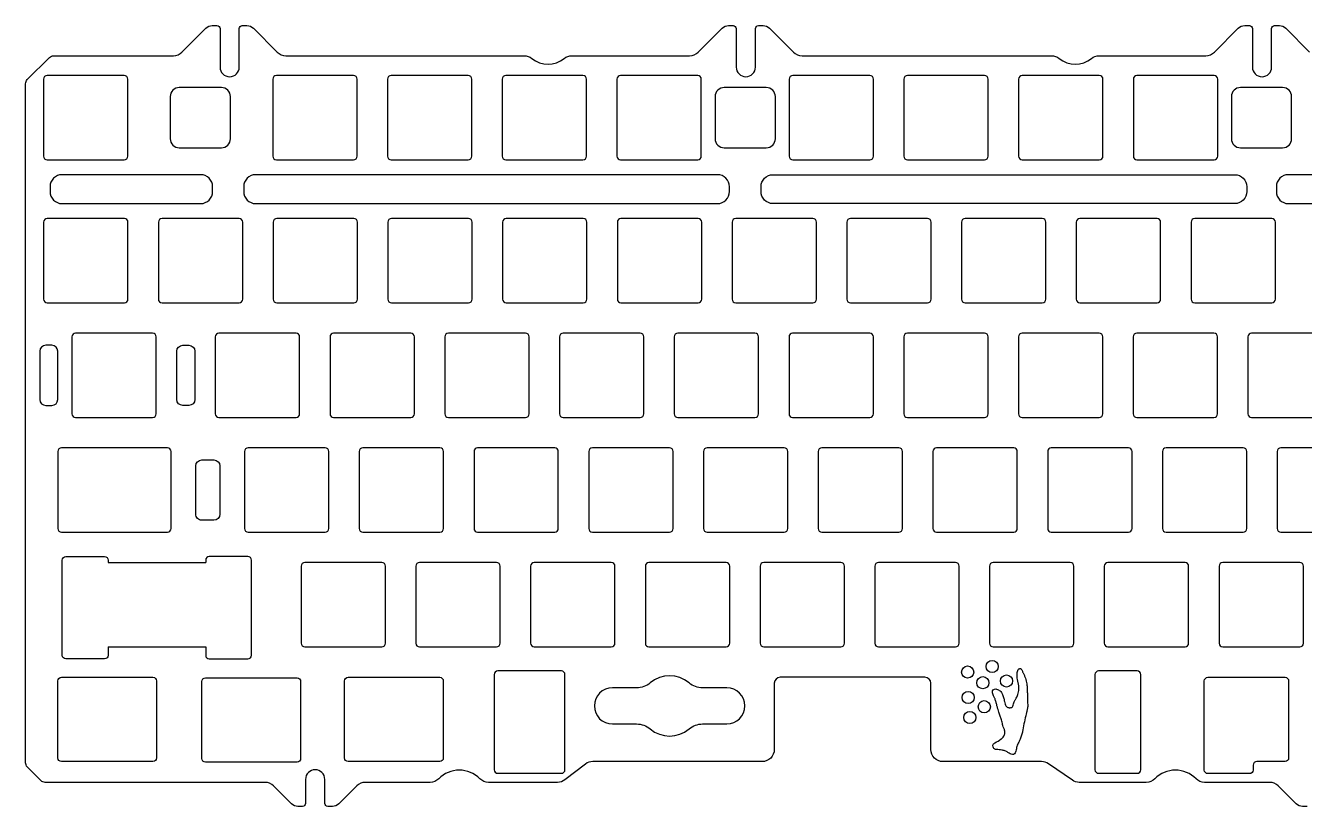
# Model space of a CAD drawing. Extents: x 825 to 1217, y 185 to 491.
# Drawn here: x 825.2 to 1037.5, y 361 to 490.7 of the extents above; entities that cross this region are included whole.
import ezdxf

# ---------------------------------------------------------------- set-up
doc = ezdxf.new("R2010")
doc.units = 0
doc.header["$MEASUREMENT"] = 0
doc.layers.get('0').update_dxf_attribs({"linetype": 'CONTINUOUS'})

msp = doc.modelspace()

# ---------------------------------------------------------------- linework, layer by layer
for p, q in [((838.91, 401.53), (855.11, 401.53)), ((838.91, 387.53), (855.11, 387.53))]:
    msp.add_line(p, q)
for points in [[(855.15, 490.29, -0.198932), (856.21, 490.73)], [(856.99, 490.73, -0.414246), (857.49, 490.23)], [(860.69, 490.23, -0.414246), (861.19, 490.73)], [(861.97, 490.73, -0.198901), (863.03, 490.29)], [(940.85, 490.29, -0.198932), (941.91, 490.73)], [(942.69, 490.73, -0.414246), (943.19, 490.23)], [(946.39, 490.23, -0.414246), (946.89, 490.73)], [(947.67, 490.73, -0.198932), (948.73, 490.29)], [(1026.55, 490.29, -0.198932), (1027.61, 490.73)], [(1028.39, 490.73, -0.414124), (1028.89, 490.23)], [(1032.09, 490.23, -0.414124), (1032.59, 490.73)], [(1033.37, 490.73, -0.198932), (1034.43, 490.29)], [(849.76, 485.73, 0.198859), (851.18, 486.32)], [(867, 486.32, 0.198896), (868.42, 485.73)], [(935.46, 485.73, 0.198897), (936.88, 486.32)], [(952.7, 486.32, 0.198897), (954.12, 485.73)], [(1021.16, 485.73, 0.198897), (1022.58, 486.32)], [(829.17, 485.44, -0.198942), (829.87, 485.73)], [(908, 485.73, -0.174793), (909.28, 485.27)], [(909.28, 485.27, 0.360665), (914.63, 485.27)], [(914.63, 485.27, -0.174785), (915.9, 485.73)], [(995.54, 485.73, -0.174786), (996.82, 485.27)], [(996.82, 485.27, 0.360661), (1002.16, 485.27)], [(1002.16, 485.27, -0.174785), (1003.44, 485.73)], [(828.78, 482.43, 0.414181), (828.18, 481.83)], [(842.18, 481.83, 0.414242), (841.58, 482.43)], [(857.49, 483.83, 1), (860.69, 483.83)], [(866.85, 482.43, 0.414181), (866.25, 481.83)], [(880.25, 481.83, 0.414242), (879.65, 482.43)], [(885.9, 482.43, 0.41416), (885.3, 481.83)], [(899.3, 481.83, 0.414242), (898.7, 482.43)], [(904.95, 482.43, 0.414058), (904.35, 481.83)], [(918.35, 481.83, 0.414242), (917.75, 482.43)], [(924, 482.43, 0.41416), (923.4, 481.83)], [(937.4, 481.83, 0.414242), (936.8, 482.43)], [(943.19, 483.83, 1), (946.39, 483.83)], [(952.58, 482.43, 0.414058), (951.98, 481.83)], [(965.98, 481.83, 0.414242), (965.38, 482.43)], [(971.63, 482.43, 0.41416), (971.03, 481.83)], [(985.03, 481.83, 0.4142), (984.43, 482.43)], [(990.68, 482.43, 0.414058), (990.08, 481.83)], [(1004.08, 481.83, 0.414242), (1003.48, 482.43)], [(1009.73, 482.43, 0.41416), (1009.13, 481.83)], [(1023.13, 481.83, 0.414242), (1022.53, 482.43)], [(1028.89, 483.83, 1), (1032.09, 483.83)], [(825.21, 481.07, -0.199028), (825.5, 481.77)], [(850.72, 480.43, 0.414225), (849.22, 478.93)], [(859.22, 478.93, 0.414225), (857.72, 480.43)], [(941.19, 480.43, 0.414225), (939.69, 478.93)], [(949.69, 478.93, 0.414225), (948.19, 480.43)], [(1026.91, 480.43, 0.414225), (1025.41, 478.93)], [(1035.41, 478.93, 0.414225), (1033.91, 480.43)], [(849.22, 471.93, 0.414225), (850.72, 470.43)], [(857.72, 470.43, 0.414225), (859.22, 471.93)], [(939.69, 471.93, 0.414225), (941.19, 470.43)], [(948.19, 470.43, 0.414225), (949.69, 471.93)], [(1025.41, 471.93, 0.414225), (1026.91, 470.43)], [(1033.91, 470.43, 0.414225), (1035.41, 471.93)], [(828.18, 469.03, 0.414242), (828.78, 468.43)], [(841.58, 468.43, 0.414242), (842.18, 469.03)], [(866.25, 469.03, 0.414242), (866.85, 468.43)], [(879.65, 468.43, 0.414242), (880.25, 469.03)], [(885.3, 469.03, 0.414323), (885.9, 468.43)], [(898.7, 468.43, 0.414242), (899.3, 469.03)], [(904.35, 469.03, 0.4142), (904.95, 468.43)], [(917.75, 468.43, 0.414242), (918.35, 469.03)], [(923.4, 469.03, 0.414323), (924, 468.43)], [(936.8, 468.43, 0.414242), (937.4, 469.03)], [(951.98, 469.03, 0.4142), (952.58, 468.43)], [(965.38, 468.43, 0.414242), (965.98, 469.03)], [(971.03, 469.03, 0.414323), (971.63, 468.43)], [(984.43, 468.43, 0.4142), (985.03, 469.03)], [(990.08, 469.03, 0.4142), (990.68, 468.43)], [(1003.48, 468.43, 0.414242), (1004.08, 469.03)], [(1009.13, 469.03, 0.414323), (1009.73, 468.43)], [(1022.53, 468.43, 0.414242), (1023.13, 469.03)], [(831.27, 465.96, 0.4142), (829.27, 463.96)], [(856.27, 463.96, 0.4142), (854.27, 465.96)], [(863.42, 465.96, 0.4142), (861.42, 463.96)], [(942.07, 463.96, 0.4142), (940.07, 465.96)], [(947.31, 463.96, -0.4142), (949.31, 465.96)], [(1025.96, 465.96, -0.4142), (1027.96, 463.96)], [(1034.87, 465.96, 0.4142), (1032.87, 463.96)], [(829.27, 463.16, 0.4142), (831.27, 461.16)], [(854.27, 461.16, 0.4142), (856.27, 463.16)], [(861.42, 463.16, 0.4142), (863.42, 461.16)], [(940.07, 461.16, 0.414209), (942.07, 463.16)], [(949.31, 461.16, -0.414212), (947.31, 463.16)], [(1027.96, 463.16, -0.4142), (1025.96, 461.16)], [(1032.87, 463.16, 0.4142), (1034.87, 461.16)], [(828.81, 458.68, 0.414181), (828.21, 458.08)], [(842.21, 458.08, 0.414242), (841.61, 458.68)], [(847.86, 458.68, 0.414181), (847.26, 458.08)], [(861.26, 458.08, 0.414242), (860.66, 458.68)], [(866.91, 458.68, 0.414181), (866.31, 458.08)], [(880.31, 458.08, 0.414242), (879.71, 458.68)], [(885.96, 458.68, 0.41416), (885.36, 458.08)], [(899.36, 458.08, 0.414242), (898.76, 458.68)], [(905.01, 458.68, 0.414058), (904.41, 458.08)], [(918.41, 458.08, 0.414242), (917.81, 458.68)], [(924.06, 458.68, 0.41416), (923.46, 458.08)], [(937.46, 458.08, 0.414242), (936.86, 458.68)], [(943.11, 458.68, 0.414058), (942.51, 458.08)], [(956.51, 458.08, 0.414242), (955.91, 458.68)], [(962.16, 458.68, 0.41416), (961.56, 458.08)], [(975.56, 458.08, 0.414242), (974.96, 458.68)], [(981.21, 458.68, 0.414181), (980.61, 458.08)], [(994.61, 458.08, 0.414242), (994.01, 458.68)], [(1000.26, 458.68, 0.414058), (999.66, 458.08)], [(1013.66, 458.08, 0.414242), (1013.06, 458.68)], [(1019.31, 458.68, 0.41416), (1018.71, 458.08)], [(1032.71, 458.08, 0.414242), (1032.11, 458.68)], [(828.21, 445.28, 0.414242), (828.81, 444.68)], [(841.61, 444.68, 0.414242), (842.21, 445.28)], [(847.26, 445.28, 0.414242), (847.86, 444.68)], [(860.66, 444.68, 0.414242), (861.26, 445.28)], [(866.31, 445.28, 0.414242), (866.91, 444.68)], [(879.71, 444.68, 0.414242), (880.31, 445.28)], [(885.36, 445.28, 0.414323), (885.96, 444.68)], [(898.76, 444.68, 0.414242), (899.36, 445.28)], [(904.41, 445.28, 0.4142), (905.01, 444.68)], [(917.81, 444.68, 0.414242), (918.41, 445.28)], [(923.46, 445.28, 0.414323), (924.06, 444.68)], [(936.86, 444.68, 0.414242), (937.46, 445.28)], [(942.51, 445.28, 0.4142), (943.11, 444.68)], [(955.91, 444.68, 0.414242), (956.51, 445.28)], [(961.56, 445.28, 0.414323), (962.16, 444.68)], [(974.96, 444.68, 0.414242), (975.56, 445.28)], [(980.61, 445.28, 0.414242), (981.21, 444.68)], [(994.01, 444.68, 0.414242), (994.61, 445.28)], [(999.66, 445.28, 0.4142), (1000.26, 444.68)], [(1013.06, 444.68, 0.414242), (1013.66, 445.28)], [(1018.71, 445.28, 0.414323), (1019.31, 444.68)], [(1032.11, 444.68, 0.414242), (1032.71, 445.28)], [(833.51, 439.63, 0.414181), (832.91, 439.03)], [(846.91, 439.03, 0.4142), (846.31, 439.63)], [(857.31, 439.63, 0.414181), (856.71, 439.03)], [(870.71, 439.03, 0.414242), (870.11, 439.63)], [(876.36, 439.63, 0.414181), (875.76, 439.03)], [(889.76, 439.03, 0.414242), (889.16, 439.63)], [(895.41, 439.63, 0.414058), (894.81, 439.03)], [(908.81, 439.03, 0.414242), (908.21, 439.63)], [(914.46, 439.63, 0.41416), (913.86, 439.03)], [(927.86, 439.03, 0.414242), (927.26, 439.63)], [(933.51, 439.63, 0.414058), (932.91, 439.03)], [(946.91, 439.03, 0.414242), (946.31, 439.63)], [(952.56, 439.63, 0.41416), (951.96, 439.03)], [(965.96, 439.03, 0.414242), (965.36, 439.63)], [(971.61, 439.63, 0.414058), (971.01, 439.03)], [(985.01, 439.03, 0.414323), (984.41, 439.63)], [(990.66, 439.63, 0.414058), (990.06, 439.03)], [(1004.06, 439.03, 0.414242), (1003.46, 439.63)], [(1009.71, 439.63, 0.41416), (1009.11, 439.03)], [(1023.11, 439.03, 0.414242), (1022.51, 439.63)], [(1028.76, 439.63, 0.414181), (1028.16, 439.03)], [(828.56, 437.63, 0.414185), (827.56, 436.63)], [(830.56, 436.63, 0.414185), (829.56, 437.63)], [(850.31, 436.63, -0.414185), (851.31, 437.63)], [(852.31, 437.63, -0.414185), (853.31, 436.63)], [(827.56, 428.63, 0.4142), (828.56, 427.63)], [(829.56, 427.63, 0.4142), (830.56, 428.63)], [(851.31, 427.63, -0.4142), (850.31, 428.63)], [(853.31, 428.63, -0.4142), (852.31, 427.63)], [(832.91, 426.23, 0.414217), (833.51, 425.63)], [(846.31, 425.63, 0.4142), (846.91, 426.23)], [(856.71, 426.23, 0.414217), (857.31, 425.63)], [(870.11, 425.63, 0.414217), (870.71, 426.23)], [(875.76, 426.23, 0.414217), (876.36, 425.63)], [(889.16, 425.63, 0.414217), (889.76, 426.23)], [(894.81, 426.23, 0.4142), (895.41, 425.63)], [(908.21, 425.63, 0.414217), (908.81, 426.23)], [(913.86, 426.23, 0.414348), (914.46, 425.63)], [(927.26, 425.63, 0.414217), (927.86, 426.23)], [(932.91, 426.23, 0.4142), (933.51, 425.63)], [(946.31, 425.63, 0.414217), (946.91, 426.23)], [(951.96, 426.23, 0.414348), (952.56, 425.63)], [(965.36, 425.63, 0.414217), (965.96, 426.23)], [(971.01, 426.23, 0.4142), (971.61, 425.63)], [(984.41, 425.63, 0.414302), (985.01, 426.23)], [(990.06, 426.23, 0.4142), (990.66, 425.63)], [(1003.46, 425.63, 0.414217), (1004.06, 426.23)], [(1009.11, 426.23, 0.414348), (1009.71, 425.63)], [(1022.51, 425.63, 0.414217), (1023.11, 426.23)], [(1028.16, 426.23, 0.414013), (1028.76, 425.63)], [(831.16, 420.58, 0.414232), (830.56, 419.98)], [(849.36, 419.98, 0.414217), (848.76, 420.58)], [(862.16, 420.58, 0.414232), (861.56, 419.98)], [(875.56, 419.98, 0.414217), (874.96, 420.58)], [(881.21, 420.58, 0.414232), (880.61, 419.98)], [(894.61, 419.98, 0.414217), (894.01, 420.58)], [(900.26, 420.58, 0.41421), (899.66, 419.98)], [(913.66, 419.98, 0.414217), (913.06, 420.58)], [(919.31, 420.58, 0.414109), (918.71, 419.98)], [(932.71, 419.98, 0.414217), (932.11, 420.58)], [(938.36, 420.58, 0.41421), (937.76, 419.98)], [(951.76, 419.98, 0.414217), (951.16, 420.58)], [(957.41, 420.58, 0.414109), (956.81, 419.98)], [(970.81, 419.98, 0.414217), (970.21, 420.58)], [(976.46, 420.58, 0.41421), (975.86, 419.98)], [(989.86, 419.98, 0.414217), (989.26, 420.58)], [(995.51, 420.58, 0.41421), (994.91, 419.98)], [(1008.91, 419.98, 0.414217), (1008.31, 420.58)], [(1014.56, 420.58, 0.414109), (1013.96, 419.98)], [(1027.96, 419.98, 0.414251), (1027.36, 420.58)], [(1033.61, 420.58, 0.414435), (1033.01, 419.98)], [(853.46, 417.58, -0.4142), (854.46, 418.58)], [(856.46, 418.58, -0.4142), (857.46, 417.58)], [(854.46, 408.58, -0.414251), (853.46, 409.58)], [(857.46, 409.58, -0.4142), (856.46, 408.58)], [(830.56, 407.18, 0.414217), (831.16, 406.58)], [(848.76, 406.58, 0.414217), (849.36, 407.18)], [(861.56, 407.18, 0.414217), (862.16, 406.58)], [(874.96, 406.58, 0.414217), (875.56, 407.18)], [(880.61, 407.18, 0.414217), (881.21, 406.58)], [(894.01, 406.58, 0.414217), (894.61, 407.18)], [(899.66, 407.18, 0.414348), (900.26, 406.58)], [(913.06, 406.58, 0.414217), (913.66, 407.18)], [(918.71, 407.18, 0.4142), (919.31, 406.58)], [(932.11, 406.58, 0.414217), (932.71, 407.18)], [(937.76, 407.18, 0.414348), (938.36, 406.58)], [(951.16, 406.58, 0.414217), (951.76, 407.18)], [(956.81, 407.18, 0.4142), (957.41, 406.58)], [(970.21, 406.58, 0.414217), (970.81, 407.18)], [(975.86, 407.18, 0.414348), (976.46, 406.58)], [(989.26, 406.58, 0.414217), (989.86, 407.18)], [(994.91, 407.18, 0.414348), (995.51, 406.58)], [(1008.31, 406.58, 0.414217), (1008.91, 407.18)], [(1013.96, 407.18, 0.4142), (1014.56, 406.58)], [(1027.36, 406.58, 0.414189), (1027.96, 407.18)], [(1033.01, 407.18, 0.414217), (1033.61, 406.58)], [(831.31, 401.93, -0.414217), (831.91, 402.53)], [(838.31, 402.53, -0.414217), (838.91, 401.93)], [(855.71, 402.53, 0.414232), (855.11, 401.93)], [(862.71, 401.93, 0.414217), (862.11, 402.53)], [(871.56, 401.53, 0.414232), (870.96, 400.93)], [(884.96, 400.93, 0.414217), (884.36, 401.53)], [(890.61, 401.53, 0.414109), (890.01, 400.93)], [(904.01, 400.93, 0.414217), (903.41, 401.53)], [(909.66, 401.53, 0.41421), (909.06, 400.93)], [(923.06, 400.93, 0.414217), (922.46, 401.53)], [(928.71, 401.53, 0.414109), (928.11, 400.93)], [(942.11, 400.93, 0.414217), (941.51, 401.53)], [(947.76, 401.53, 0.41421), (947.16, 400.93)], [(961.16, 400.93, 0.414217), (960.56, 401.53)], [(966.81, 401.53, 0.414109), (966.21, 400.93)], [(980.21, 400.93, 0.414348), (979.61, 401.53)], [(985.86, 401.53, 0.414232), (985.26, 400.93)], [(999.26, 400.93, 0.414217), (998.66, 401.53)], [(1004.91, 401.53, 0.41421), (1004.31, 400.93)], [(1018.31, 400.93, 0.414217), (1017.71, 401.53)], [(1023.96, 401.53, 0.41421), (1023.36, 400.93)], [(1037.36, 400.93, 0.414251), (1036.76, 401.53)], [(870.96, 388.13, 0.414217), (871.56, 387.53)], [(884.36, 387.53, 0.414217), (884.96, 388.13)], [(890.01, 388.13, 0.4142), (890.61, 387.53)], [(903.41, 387.53, 0.414217), (904.01, 388.13)], [(909.06, 388.13, 0.414348), (909.66, 387.53)], [(922.46, 387.53, 0.414217), (923.06, 388.13)], [(928.11, 388.13, 0.4142), (928.71, 387.53)], [(941.51, 387.53, 0.414217), (942.11, 388.13)], [(947.16, 388.13, 0.414348), (947.76, 387.53)], [(960.56, 387.53, 0.414217), (961.16, 388.13)], [(966.21, 388.13, 0.4142), (966.81, 387.53)], [(979.61, 387.53, 0.414302), (980.21, 388.13)], [(985.26, 388.13, 0.414217), (985.86, 387.53)], [(998.66, 387.53, 0.414217), (999.26, 388.13)], [(1004.31, 388.13, 0.414348), (1004.91, 387.53)], [(1017.71, 387.53, 0.414217), (1018.31, 388.13)], [(1023.36, 388.13, 0.4142), (1023.96, 387.53)], [(1036.76, 387.53, 0.414189), (1037.36, 388.13)], [(831.91, 385.53, -0.414232), (831.31, 386.13)], [(838.91, 386.13, -0.414217), (838.31, 385.53)], [(855.11, 386.13, 0.414217), (855.71, 385.53)], [(862.11, 385.53, 0.414217), (862.71, 386.13)], [(830.56, 381.88, -0.414217), (831.16, 382.48)], [(846.36, 382.48, -0.414217), (846.96, 381.88)], [(854.48, 381.78, -0.414217), (855.08, 382.38)], [(870.28, 382.38, -0.414217), (870.88, 381.78)], [(878.16, 381.88, -0.414217), (878.76, 382.48)], [(893.96, 382.48, -0.414217), (894.56, 381.88)], [(903.61, 383.53, 0.41421), (903.01, 382.93)], [(914.76, 382.93, 0.414217), (914.16, 383.53)], [(935.36, 381.55, 0.365142), (928.91, 381.55)], [(950.51, 382.48, 0.412708), (949.51, 381.48)], [(975.51, 381.48, 0.412827), (974.51, 382.48)], [(986.13, 371.59, 0.033504), (987.18, 372.24, 0.094662), (987.6, 372.68, 0.06304), (987.74, 372.97, 0.117711), (987.79, 373.55, 0.048712), (987.72, 373.8, 0.006862), (987.54, 374.28, -0.02046), (987.43, 374.62, -0.013614), (987.33, 375.01, 0.002449), (987.23, 375.41, 0.024027), (987.04, 376.04, 0.002376), (986.82, 376.67, -0.010899), (986.66, 377.12, -0.016588), (986.52, 377.62, -0.002648), (986.46, 377.86, 0.002647), (986.41, 378.09, 0.021008), (986.26, 378.6, 0.013839), (986.16, 378.88, 0.003794), (986.07, 379.07, -0.001932), (985.99, 379.27, -0.031111), (985.77, 379.91, -0.007659), (985.75, 380, -0.25704), (985.86, 380.42, -0.265764), (986.28, 380.54, -0.073944), (986.86, 380.3, -0.055456), (987.12, 380.1, -0.079443), (987.32, 379.84, -0.02344), (987.42, 379.62, -0.040315), (987.63, 378.94, -0.003173), (987.68, 378.71, 0.004775), (987.73, 378.48, 0.02855), (987.86, 378.01, 0.043787), (987.98, 377.75, 0.237254), (988.44, 377.44, 0.021117), (988.57, 377.43, 0.046048), (988.8, 377.44, 0.157349), (989.05, 377.56, 0.1735), (989.19, 377.85, -0.065711), (989.29, 378.26, -0.027786), (989.4, 378.51, -0.009633), (989.51, 378.71, 0.000657), (989.63, 378.91, 0.032075), (989.88, 379.44, 0.054666), (990.1, 380.26, 0.079949), (990.09, 381.1, 0.014993), (990.04, 381.37, 0.00155), (989.99, 381.6, -0.008392), (989.93, 381.84, -0.030084), (989.86, 382.34, -0.01492), (989.84, 382.85, -0.041169), (989.88, 383.43, -0.1232), (990.02, 383.76, -0.09026), (990.14, 383.87, -0.117989), (990.3, 383.93, -0.049419), (990.36, 383.93, -0.071886), (990.42, 383.91, -0.130414), (990.53, 383.83, -0.057262), (990.67, 383.59, -0.006821), (990.75, 383.41, 0.001969), (990.94, 382.98, -0.012846), (991.12, 382.54, -0.025353), (991.4, 381.63, -0.047272), (991.47, 381.18, -0.008716), (991.5, 380.59, 0.002696), (991.52, 380, 0.001219), (991.55, 379.3, -0.009234), (991.57, 378.6, 0.004083), (991.58, 378.19, 0.008173), (991.59, 377.77, -0.041672), (991.59, 377.59, -0.016426), (991.57, 377.42, -0.012195), (991.46, 376.9, -0.000935), (991.33, 376.39, 0.01327), (990.78, 373.76, -0.002686), (990.74, 373.53, -0.034597), (990.56, 372.85, -0.004076), (990.32, 372.19, -0.023359), (990.17, 371.82, -0.013223), (990.03, 371.54, 0.026457), (989.86, 371.18, 0.040277), (989.74, 370.8, 0.01439), (989.67, 370.42, -0.042062), (989.57, 370.04, -0.111906), (989.42, 369.79, -0.213195), (989.05, 369.65, -0.136514), (988.65, 369.78, -0.002823), (988.42, 369.93, 0.046629), (987.93, 370.21, 0.055535), (987.39, 370.37, 0.001279), (987.3, 370.39, 0.042548), (986.38, 370.49, -0.04643), (986.26, 370.5, -0.115917), (986.05, 370.6, -0.10261), (985.91, 370.77, -0.112885), (985.81, 371.13, -0.090439), (985.84, 371.33, -0.158479), (985.95, 371.48, -0.01471), (986.04, 371.54, -0.018344), (986.13, 371.59)], [(1003.36, 383.53, 0.414232), (1002.76, 382.93)], [(1010.36, 382.93, 0.414348), (1009.76, 383.53)], [(1020.91, 381.88, -0.414217), (1021.51, 382.48)], [(1034.31, 382.48, -0.414217), (1034.91, 381.88)], [(922.64, 380.73, 1), (922.64, 374.73)], [(928.91, 381.55, -0.176858), (926.66, 380.73)], [(937.61, 380.73, -0.176854), (935.36, 381.55)], [(941.64, 374.73, 1), (941.64, 380.73)], [(926.66, 374.73, -0.176871), (928.91, 373.9)], [(928.91, 373.9, 0.365143), (935.36, 373.9)], [(935.36, 373.9, -0.176862), (937.61, 374.73)], [(949.51, 370.48, -0.4142), (947.51, 368.48)], [(977.51, 368.48, -0.4142), (975.51, 370.48)], [(825.5, 367.59, -0.198999), (825.21, 368.3)], [(831.16, 368.48, -0.414232), (830.56, 369.08)], [(846.96, 369.08, -0.414246), (846.36, 368.48)], [(855.08, 368.38, -0.414232), (854.48, 368.98)], [(870.88, 368.98, -0.414217), (870.28, 368.38)], [(878.76, 368.48, -0.414232), (878.16, 369.08)], [(894.56, 369.08, -0.414217), (893.96, 368.48)], [(919.39, 368.48, 0.165019), (918.17, 368.07)], [(995.02, 368.13, 0.152147), (993.89, 368.48)], [(1029.61, 368.48, 0.414232), (1029.01, 367.88)], [(1034.91, 369.08, -0.414013), (1034.31, 368.48)], [(828.47, 365.03, -0.19892), (827.77, 365.32)], [(874.89, 365.53, 1), (871.69, 365.53)], [(893.8, 365.63, -0.200851), (892.38, 365.03)], [(900.63, 365.63, 0.418634), (893.8, 365.63)], [(902.05, 365.03, -0.20088), (900.63, 365.63)], [(903.01, 367.13, 0.414348), (903.61, 366.53)], [(914.75, 365.44, -0.165011), (913.53, 365.03)], [(914.16, 366.53, 0.414217), (914.76, 367.13)], [(1000.13, 365.03, -0.152172), (999, 365.38)], [(1002.76, 367.13, 0.414217), (1003.36, 366.53)], [(1009.76, 366.53, 0.414302), (1010.36, 367.13)], [(1012.7, 365.63, -0.20087), (1011.28, 365.03)], [(1019.53, 365.63, 0.418639), (1012.7, 365.63)], [(1020.95, 365.03, -0.200889), (1019.53, 365.63)], [(1021.51, 366.48, -0.414232), (1020.91, 367.08)], [(1029.01, 367.08, -0.414013), (1028.41, 366.48)], [(866.38, 364.45, 0.198915), (864.96, 365.03)], [(881.62, 365.03, 0.198934), (880.2, 364.45)], [(1033.18, 364.45, 0.198904), (1031.76, 365.03)], [(870.41, 361.03, -0.198906), (869.35, 361.47)], [(871.69, 361.53, -0.414246), (871.19, 361.03)], [(875.39, 361.03, -0.414246), (874.89, 361.53)], [(877.23, 361.47, -0.198931), (876.17, 361.03)], [(1037.21, 361.03, -0.198826), (1036.15, 361.47)]]:
    msp.add_lwpolyline(points, format="xyb")
for points in [[(856.21, 490.73), (856.26, 490.73)], [(856.26, 490.73), (856.99, 490.73)], [(861.19, 490.73), (861.92, 490.73)], [(861.92, 490.73), (861.97, 490.73)], [(941.91, 490.73), (941.96, 490.73)], [(941.96, 490.73), (942.69, 490.73)], [(946.89, 490.73), (947.62, 490.73)], [(947.62, 490.73), (947.67, 490.73)], [(1027.61, 490.73), (1028.39, 490.73)], [(1032.59, 490.73), (1033.37, 490.73)], [(851.18, 486.32), (855.15, 490.29)], [(857.49, 490.23), (857.49, 483.83)], [(860.69, 483.83), (860.69, 490.23)], [(863.03, 490.29), (867, 486.32)], [(936.88, 486.32), (940.85, 490.29)], [(943.19, 490.23), (943.19, 483.83)], [(946.39, 483.83), (946.39, 490.23)], [(948.73, 490.29), (952.7, 486.32)], [(1022.58, 486.32), (1026.55, 490.29)], [(1028.89, 490.23), (1028.89, 483.83)], [(1032.09, 483.83), (1032.09, 490.23)], [(1034.43, 490.29), (1038.4, 486.32)], [(825.5, 481.77), (829.17, 485.44)], [(829.87, 485.73), (849.76, 485.73)], [(868.42, 485.73), (908, 485.73)], [(915.9, 485.73), (935.46, 485.73)], [(954.12, 485.73), (995.54, 485.73)], [(1003.44, 485.73), (1021.16, 485.73)], [(841.58, 482.43), (828.78, 482.43)], [(879.65, 482.43), (866.85, 482.43)], [(898.7, 482.43), (885.9, 482.43)], [(917.75, 482.43), (904.95, 482.43)], [(936.8, 482.43), (924, 482.43)], [(965.38, 482.43), (952.58, 482.43)], [(984.43, 482.43), (971.63, 482.43)], [(1003.48, 482.43), (990.68, 482.43)], [(1022.53, 482.43), (1009.73, 482.43)], [(825.21, 368.3), (825.21, 481.07)], [(828.18, 481.83), (828.18, 469.03)], [(842.18, 469.03), (842.18, 481.83)], [(857.72, 480.43), (850.72, 480.43)], [(866.25, 481.83), (866.25, 469.03)], [(880.25, 469.03), (880.25, 481.83)], [(885.3, 481.83), (885.3, 469.03)], [(899.3, 469.03), (899.3, 481.83)], [(904.35, 481.83), (904.35, 469.03)], [(918.35, 469.03), (918.35, 481.83)], [(923.4, 481.83), (923.4, 469.03)], [(937.4, 469.03), (937.4, 481.83)], [(948.19, 480.43), (941.19, 480.43)], [(951.98, 481.83), (951.98, 469.03)], [(965.98, 469.03), (965.98, 481.83)], [(971.03, 481.83), (971.03, 469.03)], [(985.03, 469.03), (985.03, 481.83)], [(990.08, 481.83), (990.08, 469.03)], [(1004.08, 469.03), (1004.08, 481.83)], [(1009.13, 481.83), (1009.13, 469.03)], [(1023.13, 469.03), (1023.13, 481.83)], [(1033.91, 480.43), (1026.91, 480.43)], [(849.22, 478.93), (849.22, 471.93)], [(859.22, 471.93), (859.22, 478.93)], [(939.69, 478.93), (939.69, 471.93)], [(949.69, 471.93), (949.69, 478.93)], [(1025.41, 478.93), (1025.41, 471.93)], [(1035.41, 471.93), (1035.41, 478.93)], [(850.72, 470.43), (857.72, 470.43)], [(941.19, 470.43), (948.19, 470.43)], [(1026.91, 470.43), (1033.91, 470.43)], [(828.78, 468.43), (841.58, 468.43)], [(866.85, 468.43), (879.65, 468.43)], [(885.9, 468.43), (898.7, 468.43)], [(904.95, 468.43), (917.75, 468.43)], [(924, 468.43), (936.8, 468.43)], [(952.58, 468.43), (965.38, 468.43)], [(971.63, 468.43), (984.43, 468.43)], [(990.68, 468.43), (1003.48, 468.43)], [(1009.73, 468.43), (1022.53, 468.43)], [(854.27, 465.96), (831.27, 465.96)], [(940.07, 465.96), (863.42, 465.96)], [(949.31, 465.96), (1025.96, 465.96)], [(1109.37, 465.96), (1034.87, 465.96)], [(829.27, 463.96), (829.27, 463.16)], [(856.27, 463.16), (856.27, 463.96)], [(861.42, 463.96), (861.42, 463.16)], [(942.07, 463.16), (942.07, 463.96)], [(947.31, 463.16), (947.31, 463.96)], [(1027.96, 463.96), (1027.96, 463.16)], [(1032.87, 463.96), (1032.87, 463.16)], [(831.27, 461.16), (854.27, 461.16)], [(863.42, 461.16), (940.07, 461.16)], [(1025.96, 461.16), (949.31, 461.16)], [(1034.87, 461.16), (1109.37, 461.16)], [(841.61, 458.68), (828.81, 458.68)], [(860.66, 458.68), (847.86, 458.68)], [(879.71, 458.68), (866.91, 458.68)], [(898.76, 458.68), (885.96, 458.68)], [(917.81, 458.68), (905.01, 458.68)], [(936.86, 458.68), (924.06, 458.68)], [(955.91, 458.68), (943.11, 458.68)], [(974.96, 458.68), (962.16, 458.68)], [(994.01, 458.68), (981.21, 458.68)], [(1013.06, 458.68), (1000.26, 458.68)], [(1032.11, 458.68), (1019.31, 458.68)], [(828.21, 458.08), (828.21, 445.28)], [(842.21, 445.28), (842.21, 458.08)], [(847.26, 458.08), (847.26, 445.28)], [(861.26, 445.28), (861.26, 458.08)], [(866.31, 458.08), (866.31, 445.28)], [(880.31, 445.28), (880.31, 458.08)], [(885.36, 458.08), (885.36, 445.28)], [(899.36, 445.28), (899.36, 458.08)], [(904.41, 458.08), (904.41, 445.28)], [(918.41, 445.28), (918.41, 458.08)], [(923.46, 458.08), (923.46, 445.28)], [(937.46, 445.28), (937.46, 458.08)], [(942.51, 458.08), (942.51, 445.28)], [(956.51, 445.28), (956.51, 458.08)], [(961.56, 458.08), (961.56, 445.28)], [(975.56, 445.28), (975.56, 458.08)], [(980.61, 458.08), (980.61, 445.28)], [(994.61, 445.28), (994.61, 458.08)], [(999.66, 458.08), (999.66, 445.28)], [(1013.66, 445.28), (1013.66, 458.08)], [(1018.71, 458.08), (1018.71, 445.28)], [(1032.71, 445.28), (1032.71, 458.08)], [(828.81, 444.68), (841.61, 444.68)], [(847.86, 444.68), (860.66, 444.68)], [(866.91, 444.68), (879.71, 444.68)], [(885.96, 444.68), (898.76, 444.68)], [(905.01, 444.68), (917.81, 444.68)], [(924.06, 444.68), (936.86, 444.68)], [(943.11, 444.68), (955.91, 444.68)], [(962.16, 444.68), (974.96, 444.68)], [(981.21, 444.68), (994.01, 444.68)], [(1000.26, 444.68), (1013.06, 444.68)], [(1019.31, 444.68), (1032.11, 444.68)], [(846.31, 439.63), (833.51, 439.63)], [(870.11, 439.63), (857.31, 439.63)], [(889.16, 439.63), (876.36, 439.63)], [(908.21, 439.63), (895.41, 439.63)], [(927.26, 439.63), (914.46, 439.63)], [(946.31, 439.63), (933.51, 439.63)], [(965.36, 439.63), (952.56, 439.63)], [(984.41, 439.63), (971.61, 439.63)], [(1003.46, 439.63), (990.66, 439.63)], [(1022.51, 439.63), (1009.71, 439.63)], [(1041.56, 439.63), (1028.76, 439.63)], [(829.56, 437.63), (828.56, 437.63)], [(832.91, 439.03), (832.91, 426.23)], [(846.91, 426.23), (846.91, 439.03)], [(851.31, 437.63), (852.31, 437.63)], [(856.71, 439.03), (856.71, 426.23)], [(870.71, 426.23), (870.71, 439.03)], [(875.76, 439.03), (875.76, 426.23)], [(889.76, 426.23), (889.76, 439.03)], [(894.81, 439.03), (894.81, 426.23)], [(908.81, 426.23), (908.81, 439.03)], [(913.86, 439.03), (913.86, 426.23)], [(927.86, 426.23), (927.86, 439.03)], [(932.91, 439.03), (932.91, 426.23)], [(946.91, 426.23), (946.91, 439.03)], [(951.96, 439.03), (951.96, 426.23)], [(965.96, 426.23), (965.96, 439.03)], [(971.01, 439.03), (971.01, 426.23)], [(985.01, 426.23), (985.01, 439.03)], [(990.06, 439.03), (990.06, 426.23)], [(1004.06, 426.23), (1004.06, 439.03)], [(1009.11, 439.03), (1009.11, 426.23)], [(1023.11, 426.23), (1023.11, 439.03)], [(1028.16, 439.03), (1028.16, 426.23)], [(827.56, 436.63), (827.56, 428.63)], [(830.56, 428.63), (830.56, 436.63)], [(850.31, 428.63), (850.31, 436.63)], [(853.31, 436.63), (853.31, 428.63)], [(828.56, 427.63), (829.56, 427.63)], [(852.31, 427.63), (851.31, 427.63)], [(833.51, 425.63), (846.31, 425.63)], [(857.31, 425.63), (870.11, 425.63)], [(876.36, 425.63), (889.16, 425.63)], [(895.41, 425.63), (908.21, 425.63)], [(914.46, 425.63), (927.26, 425.63)], [(933.51, 425.63), (946.31, 425.63)], [(952.56, 425.63), (965.36, 425.63)], [(971.61, 425.63), (984.41, 425.63)], [(990.66, 425.63), (1003.46, 425.63)], [(1009.71, 425.63), (1022.51, 425.63)], [(1028.76, 425.63), (1041.56, 425.63)], [(848.76, 420.58), (831.16, 420.58)], [(874.96, 420.58), (862.16, 420.58)], [(894.01, 420.58), (881.21, 420.58)], [(913.06, 420.58), (900.26, 420.58)], [(932.11, 420.58), (919.31, 420.58)], [(951.16, 420.58), (938.36, 420.58)], [(970.21, 420.58), (957.41, 420.58)], [(989.26, 420.58), (976.46, 420.58)], [(1008.31, 420.58), (995.51, 420.58)], [(1027.36, 420.58), (1014.56, 420.58)], [(1046.41, 420.58), (1033.61, 420.58)], [(830.56, 419.98), (830.56, 407.18)], [(849.36, 407.18), (849.36, 419.98)], [(854.46, 418.58), (856.46, 418.58)], [(861.56, 419.98), (861.56, 407.18)], [(875.56, 407.18), (875.56, 419.98)], [(880.61, 419.98), (880.61, 407.18)], [(894.61, 407.18), (894.61, 419.98)], [(899.66, 419.98), (899.66, 407.18)], [(913.66, 407.18), (913.66, 419.98)], [(918.71, 419.98), (918.71, 407.18)], [(932.71, 407.18), (932.71, 419.98)], [(937.76, 419.98), (937.76, 407.18)], [(951.76, 407.18), (951.76, 419.98)], [(956.81, 419.98), (956.81, 407.18)], [(970.81, 407.18), (970.81, 419.98)], [(975.86, 419.98), (975.86, 407.18)], [(989.86, 407.18), (989.86, 419.98)], [(994.91, 419.98), (994.91, 407.18)], [(1008.91, 407.18), (1008.91, 419.98)], [(1013.96, 419.98), (1013.96, 407.18)], [(1027.96, 407.18), (1027.96, 419.98)], [(1033.01, 419.98), (1033.01, 407.18)], [(853.46, 409.58), (853.46, 417.58)], [(857.46, 417.58), (857.46, 409.58)], [(856.46, 408.58), (854.46, 408.58)], [(831.16, 406.58), (848.76, 406.58)], [(862.16, 406.58), (874.96, 406.58)], [(881.21, 406.58), (894.01, 406.58)], [(900.26, 406.58), (913.06, 406.58)], [(919.31, 406.58), (932.11, 406.58)], [(938.36, 406.58), (951.16, 406.58)], [(957.41, 406.58), (970.21, 406.58)], [(976.46, 406.58), (989.26, 406.58)], [(995.51, 406.58), (1008.31, 406.58)], [(1014.56, 406.58), (1027.36, 406.58)], [(1033.61, 406.58), (1046.41, 406.58)], [(831.31, 386.13), (831.31, 401.93)], [(831.91, 402.53), (838.31, 402.53)], [(838.91, 401.93), (838.91, 401.53)], [(855.11, 401.93), (855.11, 401.53)], [(862.11, 402.53), (855.71, 402.53)], [(862.71, 386.13), (862.71, 401.93)], [(884.36, 401.53), (871.56, 401.53)], [(903.41, 401.53), (890.61, 401.53)], [(922.46, 401.53), (909.66, 401.53)], [(941.51, 401.53), (928.71, 401.53)], [(960.56, 401.53), (947.76, 401.53)], [(979.61, 401.53), (966.81, 401.53)], [(998.66, 401.53), (985.86, 401.53)], [(1017.71, 401.53), (1004.91, 401.53)], [(1036.76, 401.53), (1023.96, 401.53)], [(870.96, 400.93), (870.96, 388.13)], [(884.96, 388.13), (884.96, 400.93)], [(890.01, 400.93), (890.01, 388.13)], [(904.01, 388.13), (904.01, 400.93)], [(909.06, 400.93), (909.06, 388.13)], [(923.06, 388.13), (923.06, 400.93)], [(928.11, 400.93), (928.11, 388.13)], [(942.11, 388.13), (942.11, 400.93)], [(947.16, 400.93), (947.16, 388.13)], [(961.16, 388.13), (961.16, 400.93)], [(966.21, 400.93), (966.21, 388.13)], [(980.21, 388.13), (980.21, 400.93)], [(985.26, 400.93), (985.26, 388.13)], [(999.26, 388.13), (999.26, 400.93)], [(1004.31, 400.93), (1004.31, 388.13)], [(1018.31, 388.13), (1018.31, 400.93)], [(1023.36, 400.93), (1023.36, 388.13)], [(1037.36, 388.13), (1037.36, 400.93)], [(838.91, 387.53), (838.91, 386.13)], [(855.11, 387.53), (855.11, 386.13)], [(871.56, 387.53), (884.36, 387.53)], [(890.61, 387.53), (903.41, 387.53)], [(909.66, 387.53), (922.46, 387.53)], [(928.71, 387.53), (941.51, 387.53)], [(947.76, 387.53), (960.56, 387.53)], [(966.81, 387.53), (979.61, 387.53)], [(985.86, 387.53), (998.66, 387.53)], [(1004.91, 387.53), (1017.71, 387.53)], [(1023.96, 387.53), (1036.76, 387.53)], [(838.31, 385.53), (831.91, 385.53)], [(855.71, 385.53), (862.11, 385.53)], [(831.16, 382.48), (846.36, 382.48)], [(855.08, 382.38), (870.28, 382.38)], [(878.76, 382.48), (893.96, 382.48)], [(903.01, 382.93), (903.01, 367.13)], [(914.16, 383.53), (903.61, 383.53)], [(914.76, 367.13), (914.76, 382.93)], [(974.51, 382.48), (950.51, 382.48)], [(1002.76, 382.93), (1002.76, 367.13)], [(1009.76, 383.53), (1003.36, 383.53)], [(1010.36, 367.13), (1010.36, 382.93)], [(1021.51, 382.48), (1034.31, 382.48)], [(830.56, 369.08), (830.56, 381.88)], [(846.96, 381.88), (846.96, 369.08)], [(854.48, 368.98), (854.48, 381.78)], [(870.88, 381.78), (870.88, 368.98)], [(878.16, 369.08), (878.16, 381.88)], [(894.56, 381.88), (894.56, 369.08)], [(926.66, 380.73), (922.64, 380.73)], [(941.64, 380.73), (937.61, 380.73)], [(949.51, 381.48), (949.51, 370.48)], [(975.51, 370.48), (975.51, 381.48)], [(1020.91, 367.08), (1020.91, 381.88)], [(1034.91, 381.88), (1034.91, 369.08)], [(922.64, 374.73), (926.66, 374.73)], [(937.61, 374.73), (941.64, 374.73)], [(827.77, 365.32), (825.5, 367.59)], [(846.36, 368.48), (831.16, 368.48)], [(870.28, 368.38), (855.08, 368.38)], [(893.96, 368.48), (878.76, 368.48)], [(918.17, 368.07), (914.75, 365.44)], [(947.51, 368.48), (919.39, 368.48)], [(993.89, 368.48), (977.51, 368.48)], [(999, 365.38), (995.02, 368.13)], [(1029.01, 367.88), (1029.01, 367.08)], [(1034.31, 368.48), (1029.61, 368.48)], [(871.69, 365.53), (871.69, 361.53)], [(874.89, 361.53), (874.89, 365.53)], [(903.61, 366.53), (914.16, 366.53)], [(1003.36, 366.53), (1009.76, 366.53)], [(1028.41, 366.48), (1021.51, 366.48)], [(864.96, 365.03), (828.47, 365.03)], [(869.35, 361.47), (866.38, 364.45)], [(880.2, 364.45), (877.23, 361.47)], [(892.38, 365.03), (881.62, 365.03)], [(913.53, 365.03), (902.05, 365.03)], [(1011.28, 365.03), (1000.13, 365.03)], [(1031.76, 365.03), (1020.95, 365.03)], [(1036.15, 361.47), (1033.18, 364.45)], [(871.19, 361.03), (870.41, 361.03)], [(876.17, 361.03), (875.39, 361.03)], [(1037.99, 361.03), (1037.21, 361.03)]]:
    msp.add_lwpolyline(points)
for centre in [(981.62, 383.35), (985.68, 384.26), (984.14, 381.58), (988.08, 381.87), (981.69, 379.13), (984.38, 377.59), (981.97, 375.8)]:
    msp.add_circle(centre, 1.01)

doc.saveas('drawing.dxf')
